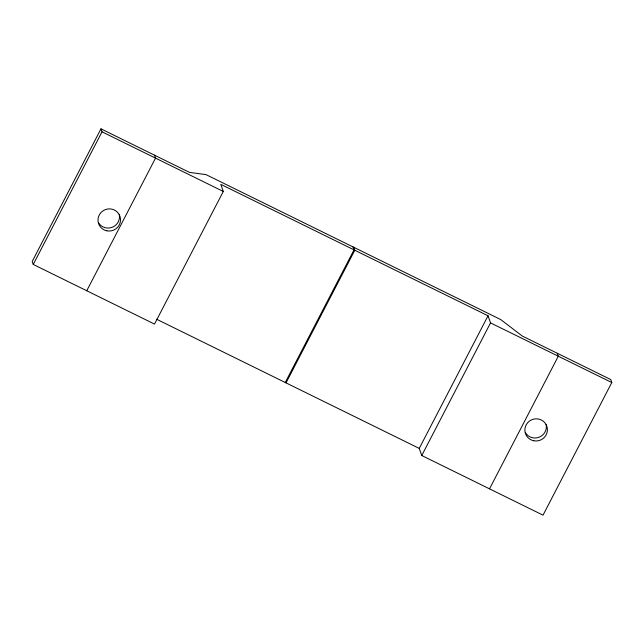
<?xml version="1.0" encoding="UTF-8"?>
<svg xmlns="http://www.w3.org/2000/svg" width="644" height="644" viewBox="0 0 644 644"><rect width="100%" height="100%" fill="white"/><g stroke="black" fill="none" stroke-linecap="round" stroke-linejoin="round"><path stroke-width="0.97" d="M611.8 382.536L610.754 379.558L522.228 336.015L500.686 319.545L206.032 174.629L189.497 172.383L100.979 128.84L32.2 261.464L33.246 264.442L154.512 324.085L223.291 191.461L220.787 184.345L488.031 315.777L490.535 322.894L611.8 382.536L543.021 515.16L421.756 455.517L419.252 448.401L156.508 319.183M33.246 264.442L102.026 131.819L100.979 128.84M86.747 290.758L155.526 158.134L154.48 155.156M285.244 382.496L354.023 249.872L352.976 246.894M286.017 382.874L354.788 250.25L353.741 247.272M419.252 448.401L488.031 315.777M421.756 455.517L490.535 322.894M489.521 488.844L558.3 356.221L557.253 353.242M102.026 131.819L223.291 191.461M119.253 214.549A11.302 11.061 -19.4 0 1 98.419 222.591M546.128 424.485A11.302 11.061 -19.4 0 1 525.295 432.535M106.888 230.826A11.302 11.061 -19.4 0 0 120.001 216.424A11.302 11.061 -19.4 0 0 100.915 212.617A11.302 11.061 -19.4 0 0 106.888 230.826M533.763 440.77A11.302 11.061 -19.4 0 0 546.877 426.36A11.302 11.061 -19.4 0 0 527.79 422.561A11.302 11.061 -19.4 0 0 533.763 440.77"/></g></svg>
